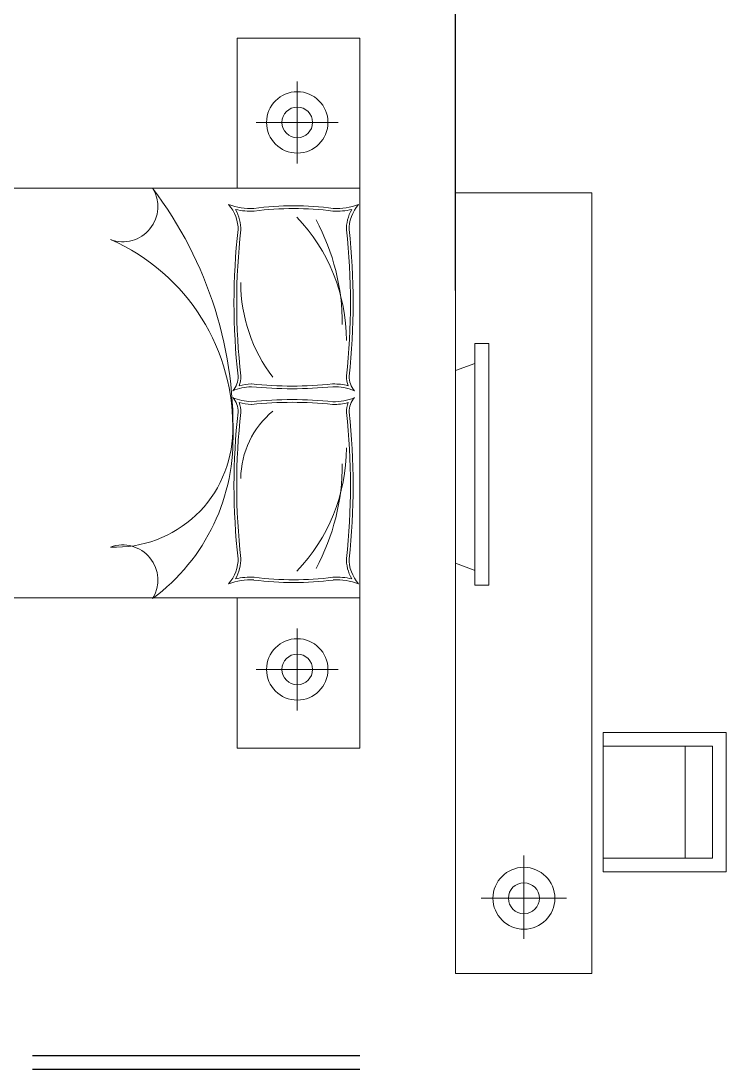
# Model space of a CAD drawing. Extents: x 72956 to 162056, y -6841 to 35159.
# Drawn here: x 134309 to 136892, y 6338 to 10176 of the extents above; entities that cross this region are included whole.
import ezdxf

# ---------------------------------------------------------------- set-up
doc = ezdxf.new("R2010")
doc.units = 0
doc.header["$LTSCALE"] = 1000
doc.header["$MEASUREMENT"] = 0
for name, color, linetype in [('-厨卫', 154, 'CONTINUOUS'), ('-阳台栏杆', 152, 'CONTINUOUS'), ('风井', 255, 'CONTINUOUS')]:
    doc.layers.add(name, color=color, linetype=linetype)
doc.layers.add('-家具', color=44, linetype='CONTINUOUS', lineweight=9)

# ---------------------------------------------------------------- blocks, each defined once
blk = doc.blocks.new('qq')
at = {"layer": '-家具'}
for p, q in [((178389.8, 130930.6, 23437.5), (177939.8, 130930.6, 23437.5)), ((177939.8, 130930.6, 23437.5), (177939.8, 130380.6, 23437.5)), ((177939.8, 130930.6, 23437.5), (177939.8, 130380.6, 23437.5)), ((178389.8, 130380.6, 23437.5), (178389.8, 130930.6, 23437.5)), ((178160.3, 130471.7, 23437.5), (178160.3, 130771.7, 23437.5)), ((178160.3, 130471.7, 23437.5), (178160.3, 130771.7, 23437.5)), ((178010.3, 130621.7, 23437.5), (178310.3, 130621.7, 23437.5)), ((178010.3, 130621.7, 23437.5), (178310.3, 130621.7, 23437.5)), ((176439.8, 130381.3, 23437.5), (178389.8, 130381.3, 23437.5)), ((176439.8, 130381.3, 23437.5), (178389.8, 130381.3, 23437.5)), ((177939.8, 130381.3, 23437.5), (178389.8, 130381.3, 23437.5)), ((177939.8, 130381.3, 23437.5), (178389.8, 130381.3, 23437.5)), ((177939.8, 130380.6, 23437.5), (178389.8, 130380.6, 23437.5)), ((178389.8, 130381.3, 23437.5), (178389.8, 128881.3, 23437.5)), ((176439.8, 128881.3, 23437.5), (178389.8, 128881.3, 23437.5)), ((176439.8, 128881.3, 23437.5), (178389.8, 128881.3, 23437.5)), ((177939.8, 128881.3, 23437.5), (178389.8, 128881.3, 23437.5)), ((177939.8, 128330.6, 23437.5), (177939.8, 128880.6, 23437.5)), ((177939.8, 128880.6, 23437.5), (178389.8, 128880.6, 23437.5)), ((177939.8, 128330.6, 23437.5), (177939.8, 128880.6, 23437.5)), ((178389.8, 128880.6, 23437.5), (178389.8, 128330.6, 23437.5)), ((178160.3, 128768.9, 23437.5), (178160.3, 128468.9, 23437.5)), ((178160.3, 128768.9, 23437.5), (178160.3, 128468.9, 23437.5)), ((178010.3, 128618.9, 23437.5), (178310.3, 128618.9, 23437.5)), ((178010.3, 128618.9, 23437.5), (178310.3, 128618.9, 23437.5)), ((178389.8, 128330.6, 23437.5), (177939.8, 128330.6, 23437.5))]:
    blk.add_line(p, q, dxfattribs=at)
for centre, radius in [((178160.3, 130621.7, 23437.5), 112.5), ((178160.3, 130621.7, 23437.5), 112.5), ((178160.3, 130621.7, 23437.5), 56.2), ((178160.3, 130621.7, 23437.5), 56.2), ((178160.3, 128618.9, 23437.5), 112.5), ((178160.3, 128618.9, 23437.5), 112.5), ((178160.3, 128618.9, 23437.5), 56.2), ((178160.3, 128618.9, 23437.5), 56.2)]:
    blk.add_circle(centre, radius, dxfattribs=at)
for centre, radius, start, end in [((177520.9, 130313.1, 23437.5), 128.5, 249.7966, 32.0473), ((177520.9, 130313.1, 23437.5), 128.5, 249.7966, 32.0473), ((176475.7, 129504.3, 23437.5), 1449.5, 357.557, 37.2322), ((176475.7, 129504.3, 23437.5), 1449.5, 357.557, 37.2322), ((177806, 130229.5, 23437.5), 137.5, 358.4473, 41.5839), ((177987.7, 130531.7, 23437.5), 225.2, 249.515, 273.4755), ((177806, 130229.5, 23437.5), 137.5, 358.4473, 41.5839), ((177987.7, 130531.7, 23437.5), 225.2, 249.515, 273.4755), ((178306, 130531.7, 23437.5), 225.2, 266.5245, 290.485), ((178306, 130531.7, 23437.5), 225.2, 266.5245, 290.485), ((178487.7, 130229.5, 23437.5), 137.5, 138.4161, 181.5527), ((178487.7, 130229.5, 23437.5), 137.5, 138.4161, 181.5527), ((177806, 130229.5, 23437.5), 147.4, 358.4473, 29.8513), ((177987.7, 130531.7, 23437.5), 235.1, 256.7699, 273.4755), ((177806, 130229.5, 23437.5), 147.4, 358.4473, 29.8513), ((177987.7, 130531.7, 23437.5), 235.1, 256.7699, 273.4755), ((178146.9, 129175.9, 23437.5), 1140.4, 82.668, 97.332), ((178146.9, 129175.9, 23437.5), 1140.4, 82.668, 97.332), ((178146.9, 129175.9, 23437.5), 1130.4, 82.668, 97.332), ((178146.9, 129175.9, 23437.5), 1130.4, 82.668, 97.332), ((178306, 130531.7, 23437.5), 235.1, 266.5245, 283.2301), ((178306, 130531.7, 23437.5), 235.1, 266.5245, 283.2301), ((178487.7, 130229.5, 23437.5), 147.4, 150.1487, 181.5527), ((178487.7, 130229.5, 23437.5), 147.4, 150.1487, 181.5527), ((177682.9, 129821.2, 23437.5), 657.5, 0.1828, 43.6406), ((177682.9, 129821.2, 23437.5), 657.5, 0.1828, 43.6406), ((177511, 129881.8, 23437.5), 814.4, 359.9648, 28.0601), ((177511, 129881.8, 23437.5), 814.4, 359.9648, 28.0601), ((180325.4, 129960.8, 23437.5), 2396.9, 173.5639, 186.4254), ((180325.4, 129960.8, 23437.5), 2396.9, 173.5639, 186.4254), ((180326, 129960.8, 23437.5), 2387.5, 173.559, 186.4303), ((180326, 129960.8, 23437.5), 2387.5, 173.559, 186.4303), ((175967.8, 129960.8, 23437.5), 2387.5, 353.5697, 6.441), ((175967.8, 129960.8, 23437.5), 2387.5, 353.5697, 6.441), ((175968.3, 129960.8, 23437.5), 2396.9, 353.5746, 6.4361), ((175968.3, 129960.8, 23437.5), 2396.9, 353.5746, 6.4361), ((177176.4, 129507.7, 23437.5), 747.7, 357.9509, 66.332), ((177176.4, 129507.7, 23437.5), 747.7, 357.9509, 66.332), ((178524.4, 130035.5, 23437.5), 571, 180.0492, 217.4017), ((178524.4, 130035.5, 23437.5), 571, 180.0492, 217.4017), ((177867.8, 129690.2, 23437.5), 75.8, 317.8595, 1.8012), ((177867.8, 129690.2, 23437.5), 75.8, 317.8595, 1.8012), ((177867.8, 129690.2, 23437.5), 85.7, 337.5713, 1.8012), ((177867.8, 129690.2, 23437.5), 85.7, 337.5713, 1.8012), ((178426, 129690.2, 23437.5), 85.7, 178.1988, 202.4287), ((178426, 129690.2, 23437.5), 85.7, 178.1988, 202.4287), ((178426, 129690.2, 23437.5), 75.8, 178.1988, 222.1405), ((178426, 129690.2, 23437.5), 75.8, 178.1988, 222.1405), ((177997.6, 129462.5, 23437.5), 191.6, 91.6077, 112.6023), ((177997.6, 129462.5, 23437.5), 191.6, 91.6077, 112.6023), ((177997.6, 129462.5, 23437.5), 201.5, 91.6077, 104.5516), ((177997.6, 129462.5, 23437.5), 201.5, 91.6077, 104.5516), ((178141.5, 131113.3, 23437.5), 1466.9, 264.1588, 275.8412), ((178141.5, 131113.3, 23437.5), 1466.9, 264.1588, 275.8412), ((178141.5, 131113.3, 23437.5), 1456.9, 264.1588, 275.8412), ((178141.5, 131113.3, 23437.5), 1456.9, 264.1588, 275.8412), ((178296.2, 129462.5, 23437.5), 201.5, 75.4484, 91.6077), ((178296.2, 129462.5, 23437.5), 201.5, 75.4484, 91.6077), ((178296.2, 129462.5, 23437.5), 191.6, 67.3977, 91.6077), ((178296.2, 129462.5, 23437.5), 191.6, 67.3977, 91.6077), ((177867.8, 129563, 23437.5), 75.8, 358.1988, 42.1405), ((177997.6, 129790.7, 23437.5), 191.6, 247.3977, 268.3923), ((177867.8, 129563, 23437.5), 75.8, 358.1988, 42.1405), ((177997.6, 129790.7, 23437.5), 191.6, 247.3977, 268.3923), ((177867.8, 129563, 23437.5), 85.7, 358.1988, 22.4287), ((177997.6, 129790.7, 23437.5), 201.5, 255.4484, 268.3923), ((177867.8, 129563, 23437.5), 85.7, 358.1988, 22.4287), ((177997.6, 129790.7, 23437.5), 201.5, 255.4484, 268.3923), ((178141.5, 128139.9, 23437.5), 1466.9, 84.1588, 95.8412), ((178141.5, 128139.9, 23437.5), 1466.9, 84.1588, 95.8412), ((178141.5, 128139.9, 23437.5), 1456.9, 84.1588, 95.8412), ((178141.5, 128139.9, 23437.5), 1456.9, 84.1588, 95.8412), ((178296.2, 129790.7, 23437.5), 201.5, 268.3923, 284.5516), ((178296.2, 129790.7, 23437.5), 201.5, 268.3923, 284.5516), ((178296.2, 129790.7, 23437.5), 191.6, 268.3923, 292.6023), ((178296.2, 129790.7, 23437.5), 191.6, 268.3923, 292.6023), ((178426, 129563, 23437.5), 85.7, 157.5713, 181.8012), ((178426, 129563, 23437.5), 85.7, 157.5713, 181.8012), ((178426, 129563, 23437.5), 75.8, 137.8595, 181.8012), ((178426, 129563, 23437.5), 75.8, 137.8595, 181.8012), ((180325.4, 129292.4, 23437.5), 2396.9, 173.5746, 186.4361), ((180325.4, 129292.4, 23437.5), 2396.9, 173.5746, 186.4361), ((180326, 129292.4, 23437.5), 2387.5, 173.5697, 186.441), ((180326, 129292.4, 23437.5), 2387.5, 173.5697, 186.441), ((178278, 129314.7, 23437.5), 324.6, 129.6644, 179.3734), ((178278, 129314.7, 23437.5), 324.6, 129.6644, 179.3734), ((175967.8, 129292.4, 23437.5), 2387.5, 353.559, 6.4303), ((175967.8, 129292.4, 23437.5), 2387.5, 353.559, 6.4303), ((175968.3, 129292.4, 23437.5), 2396.9, 353.5639, 6.4254), ((175968.3, 129292.4, 23437.5), 2396.9, 353.5639, 6.4254), ((177493.8, 129496.2, 23437.5), 429.9, 267.6952, 358.9405), ((177493.8, 129496.2, 23437.5), 429.9, 267.6952, 358.9405), ((177199.6, 129461.7, 23437.5), 725.2, 306.3893, 2.7692), ((177199.6, 129461.7, 23437.5), 725.2, 306.3893, 2.7692), ((177682.9, 129432, 23437.5), 657.5, 316.3594, 359.8172), ((177682.9, 129432, 23437.5), 657.5, 316.3594, 359.8172), ((177511, 129371.5, 23437.5), 814.4, 331.9399, 0.0352), ((177511, 129371.5, 23437.5), 814.4, 331.9399, 0.0352), ((177520.9, 128946.1, 23437.5), 128.5, 327.9527, 110.2034), ((177520.9, 128946.1, 23437.5), 128.5, 327.9527, 110.2034), ((177806, 129023.7, 23437.5), 137.5, 318.4161, 1.5527), ((177806, 129023.7, 23437.5), 137.5, 318.4161, 1.5527), ((177806, 129023.7, 23437.5), 147.4, 330.1487, 1.5527), ((177806, 129023.7, 23437.5), 147.4, 330.1487, 1.5527), ((178487.7, 129023.7, 23437.5), 147.4, 178.4473, 209.8513), ((178487.7, 129023.7, 23437.5), 147.4, 178.4473, 209.8513), ((178487.7, 129023.7, 23437.5), 137.5, 178.4473, 221.5839), ((178487.7, 129023.7, 23437.5), 137.5, 178.4473, 221.5839), ((177987.7, 128721.5, 23437.5), 225.2, 86.5245, 110.485), ((177987.7, 128721.5, 23437.5), 225.2, 86.5245, 110.485), ((177987.7, 128721.5, 23437.5), 235.1, 86.5245, 103.2301), ((177987.7, 128721.5, 23437.5), 235.1, 86.5245, 103.2301), ((178146.9, 130077.3, 23437.5), 1140.4, 262.668, 277.332), ((178146.9, 130077.3, 23437.5), 1140.4, 262.668, 277.332), ((178146.9, 130077.3, 23437.5), 1130.4, 262.668, 277.332), ((178146.9, 130077.3, 23437.5), 1130.4, 262.668, 277.332), ((178306, 128721.5, 23437.5), 235.1, 76.7699, 93.4755), ((178306, 128721.5, 23437.5), 235.1, 76.7699, 93.4755), ((178306, 128721.5, 23437.5), 225.2, 69.515, 93.4755), ((178306, 128721.5, 23437.5), 225.2, 69.515, 93.4755)]:
    blk.add_arc(centre, radius, start, end, dxfattribs=at)
blk = doc.blocks.new('ww')
at = {"layer": '-家具', "extrusion": (0.0043, -0.000235387, 0.999991)}
for p, q in [((178660.7, 128952.1, 23437.6), (178660.7, 129837.1, 23437.9)), ((178660.7, 129837.1, 23437.9), (178712.7, 129837.1, 23437.6)), ((178712.7, 129837.1, 23437.6), (178712.7, 128952.1, 23437.4)), ((178589.8, 129738.4, 23437.9), (178660.9, 129764.1, 23437.6)), ((178658.4, 129007.7, 23437.4), (178589.8, 129033.4, 23437.7)), ((178712.7, 128952.1, 23437.4), (178660.7, 128952.1, 23437.6))]:
    blk.add_line(p, q, dxfattribs=at)
at = {"layer": '-家具'}
for p, q in [((179131.3, 128412.9, 23437.5), (179581.3, 128412.9, 23437.5)), ((179131.3, 127902.9, 23437.5), (179131.3, 128412.9, 23437.5)), ((179581.3, 128412.9, 23437.5), (179581.3, 127902.9, 23437.5)), ((179131.3, 128362.9, 23437.5), (179531.3, 128362.9, 23437.5)), ((179431.3, 128362.9, 23437.5), (179431.3, 127952.9, 23437.5)), ((179531.3, 128362.9, 23437.5), (179531.3, 127952.9, 23437.5)), ((178840.6, 127805.9, 23437.5), (178840.6, 127962.3, 23437.5)), ((178840.6, 127805.9, 23437.5), (178840.6, 127962.3, 23437.5)), ((179531.3, 127952.9, 23437.5), (179131.3, 127952.9, 23437.5)), ((179581.3, 127902.9, 23437.5), (179131.3, 127902.9, 23437.5)), ((178840.6, 127805.9, 23437.5), (178684.1, 127805.9, 23437.5)), ((178840.6, 127805.9, 23437.5), (178684.1, 127805.9, 23437.5)), ((178840.6, 127805.9, 23437.5), (178840.6, 127657.8, 23437.5)), ((178840.6, 127805.9, 23437.5), (178997.1, 127805.9, 23437.5)), ((178840.6, 127805.9, 23437.5), (178997.1, 127805.9, 23437.5)), ((178840.6, 127805.9, 23437.5), (178840.6, 127657.8, 23437.5))]:
    blk.add_line(p, q, dxfattribs=at)
at = {"layer": '-家具', "elevation": 23437.5}
blk.add_lwpolyline([(178589.8, 130389), (179089.8, 130389), (179089.8, 127530.6), (178589.8, 127530.6)], close=True, dxfattribs=at)
at = {"layer": '-家具'}
for radius in [113.4, 113.4, 56.7, 56.7]:
    blk.add_circle((178840.6, 127805.9, 23437.5), radius, dxfattribs=at)
blk = doc.blocks.new('A-6家具9')
at = {"layer": '-家具'}
for name, p in [('qq', (8467.8, -64948.1, -23437.5)), ('ww', (8617.8, -64973.1, -23437.5))]:
    blk.add_blockref(name, p, dxfattribs=at)

msp = doc.modelspace()

# ---------------------------------------------------------------- linework, layer by layer
at = {"layer": '-阳台栏杆'}
for p, q in [((134350.748, 6388.478), (135550.748, 6388.564)), ((134350.748, 6338.478), (135550.748, 6338.564))]:
    msp.add_line(p, q, dxfattribs=at)
at = {"layer": '风井'}
msp.add_lwpolyline([(135900.748, 9188.456), (135900.748, 11038.456), (135750.748, 11038.456)], dxfattribs=at)

# ---------------------------------------------------------------- block references
at = {"layer": '-厨卫'}
msp.add_blockref('A-6家具9', (-51306.882, -55869.08), dxfattribs=at)

doc.saveas('drawing.dxf')
